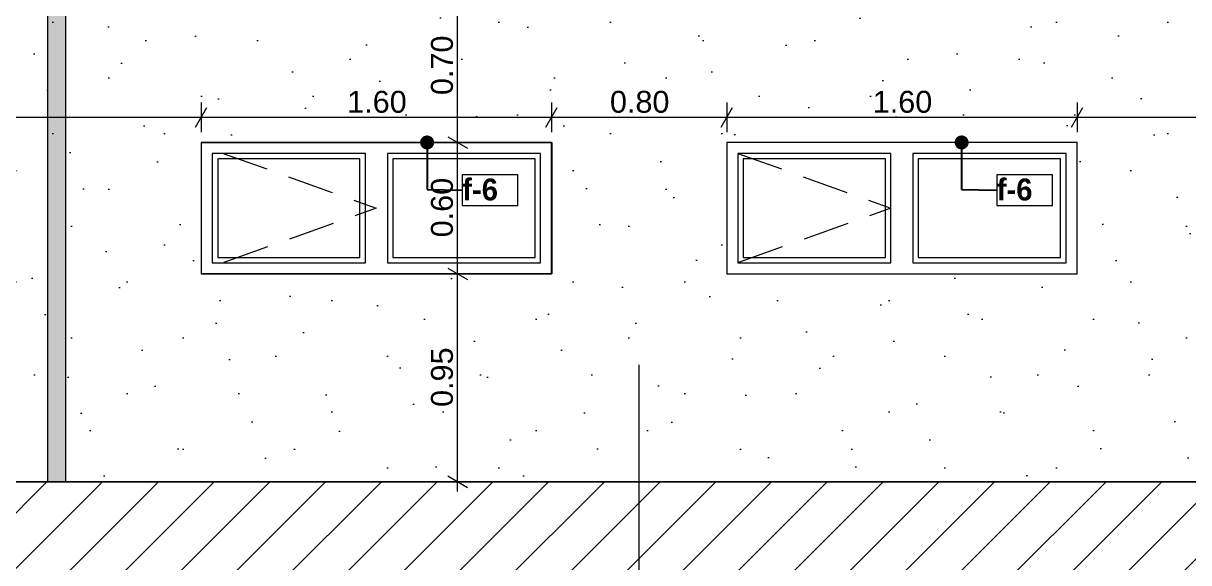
# Model space of a CAD drawing. Header units: millimetres. Extents: x 475206255 to 476720147, y 4620882299 to 4621447368.
# Drawn here: x 475417903 to 475423225, y 4621129925 to 4621132389 of the extents above; entities that cross this region are included whole.
import ezdxf

# ---------------------------------------------------------------- set-up
doc = ezdxf.new("R2010")
doc.units = ezdxf.units.MM
doc.header["$MEASUREMENT"] = 0
doc.set_wipeout_variables(frame=1)
doc.linetypes.add('Hidden Line', pattern=[317.5, 211.666667, -105.833333])
for name, color, linetype, lineweight in [('0_Pen_No__250_Pen_No__255', 255, 'Continuous', 0), ('0_Pen_No__250_Pen_No__7', 7, 'Continuous', 0), ('2D Drafting - General_Pen_No__7_Pen_No__250', 7, 'Continuous', 0), ('2D Drafting - General_Pen_No__7_Pen_No__7', 7, 'Continuous', 0), ('Dimensioning - General_Pen_No__142', 142, 'Continuous', 0), ('New_2D Drafting - General_Pen_No__4', 7, 'Continuous', 0), ('New_2D Drafting - General_Pen_No__42', 250, 'Continuous', 0), ('New_Annotation - Label_Pen_No__1', 1, 'Continuous', 0), ('New_Structural - Bearing_Pen_No__7', 7, 'Continuous', 0), ('Structural - Bearing_Pen_No__7', 7, 'Continuous', 0), ('zoma_Pen_No__142', 142, 'Continuous', 0), ('zoma_Pen_No__5_Pen_No__5_Pen_No__142', 142, 'Continuous', 0)]:
    doc.layers.add(name, color=color, linetype=linetype, lineweight=lineweight)
doc.layers.add('Dimensioning - General', color=7, linetype='Continuous')
doc.layers.add('zoma', color=7, linetype='Continuous')
doc.styles.add('GENERATED_STYLE_2', font='arial.ttf')
doc.styles.add('GENERATED_STYLE_5', font='')
doc.styles.get('GENERATED_STYLE_5').set_extended_font_data('Avaza', bold=True)
doc.dimstyles.new('GENERATED_STYLE__1', dxfattribs={"dimtxt": 100, "dimasz": 68.640772, "dimexe": 0.18, "dimexo": 0.0625, "dimgap": 0, "dimtad": 1, "dimlfac": 0.001, "dimzin": 0, "dimdsep": 46, "dimtxsty": 'GENERATED_STYLE_2', "dimblk": 'ARROWHEAD_2', "dimblk1": 'ARROWHEAD_2', "dimblk2": 'ARROWHEAD_2', "dimcen": 0.09, "dimse1": 1, "dimse2": 1, "dimclrd": 142, "dimclre": 142, "dimclrt": 142, "dimadec": 0, "dimazin": 0, "dimtfac": 1, "dimtdec": 4, "dimtmove": 0, "dimatfit": 3, "dimfxl": 1, "dimtolj": 1, "dimtzin": 0, "dimarcsym": 0})
doc.dimstyles.new('GENERATED_STYLE__18', dxfattribs={"dimtxt": 100, "dimasz": 68.640772, "dimexe": 0.18, "dimexo": 0.0625, "dimgap": 0, "dimtad": 1, "dimtih": 1, "dimtoh": 1, "dimlfac": 0.001, "dimzin": 0, "dimdsep": 46, "dimtxsty": 'GENERATED_STYLE_2', "dimblk": 'ARROWHEAD_2', "dimblk1": 'ARROWHEAD_2', "dimblk2": 'ARROWHEAD_2', "dimcen": 0.09, "dimse1": 1, "dimse2": 1, "dimclrd": 142, "dimclre": 142, "dimclrt": 142, "dimadec": 0, "dimazin": 0, "dimtfac": 1, "dimtdec": 4, "dimtmove": 0, "dimatfit": 3, "dimfxl": 1, "dimtolj": 1, "dimtzin": 0, "dimarcsym": 0})
doc.dimstyles.new('GENERATED_STYLE__3', dxfattribs={"dimtxt": 200, "dimasz": 64.421331, "dimexe": 0.18, "dimexo": 3, "dimgap": 0, "dimtad": 1, "dimtih": 1, "dimtoh": 1, "dimlfac": 0.001, "dimzin": 0, "dimdsep": 46, "dimtxsty": 'GENERATED_STYLE_2', "dimblk": 'ARROWHEAD_2', "dimblk1": 'ARROWHEAD_2', "dimblk2": 'ARROWHEAD_2', "dimcen": 0.09, "dimclrd": 142, "dimclre": 142, "dimclrt": 142, "dimadec": 0, "dimazin": 0, "dimtfac": 1, "dimtdec": 4, "dimtmove": 0, "dimatfit": 3, "dimfxl": 1, "dimtolj": 1, "dimtzin": 0, "dimarcsym": 0})
doc.dimstyles.new('GENERATED_STYLE__33', dxfattribs={"dimtxt": 0.18, "dimasz": 127.68, "dimexe": 0.18, "dimexo": 0.0625, "dimgap": 0, "dimtad": 0, "dimtih": 1, "dimtoh": 1, "dimdec": 4, "dimzin": 0, "dimdsep": 46, "dimcen": 0.09, "dimadec": 0, "dimazin": 0, "dimtfac": 1, "dimtdec": 4, "dimtmove": 0, "dimatfit": 3, "dimldrblk": 'ARROWHEAD_11', "dimfxl": 1, "dimtolj": 1, "dimtzin": 0, "dimarcsym": 0})

# ---------------------------------------------------------------- blocks, each defined once
blk = doc.blocks.new('*D522', base_point=(475826095.8, 4621095193.2))
at = {"layer": 'Dimensioning - General_Pen_No__142', "color": 142, "linetype": 'Continuous', "lineweight": 0, "transparency": 16777216}
for p, q in [((475422689.7, 4621131914.1), (475422741.8, 4621132004.5)), ((475422715.7, 4621132027), (475422715.7, 4621131891.6)), ((475424989.7, 4621131914.1), (475425041.8, 4621132004.5)), ((475425015.7, 4621132027), (475425015.7, 4621131891.6)), ((475425015.7, 4621131959.3), (475422715.7, 4621131959.3))]:
    blk.add_line(p, q, dxfattribs=at)
at = {"layer": 'Dimensioning - General_Pen_No__142', "color": 142, "lineweight": 0, "transparency": 16777216, "insert": (475423732.3, 4621131979.3), "char_height": 100, "attachment_point": 7, "style": 'GENERATED_STYLE_2'}
blk.add_mtext('\\A1;{\\pql;\\fArial|b0|i0|c204|p0;\\W1.000000;2.30}', dxfattribs=at)
blk = doc.blocks.new('ARROWHEAD_2')
at = {"color": 0, "linetype": 'Continuous', "lineweight": 0}
for p, q in [((0, 0), (-1, 0)), ((-0.378, -0.655), (0.378, 0.655))]:
    blk.add_line(p, q, dxfattribs=at)
blk = doc.blocks.new('*D523', base_point=(475826095.8, 4621095193.2))
at = {"layer": 'Dimensioning - General_Pen_No__142', "color": 142, "linetype": 'Continuous', "lineweight": 0, "transparency": 16777216}
for p, q in [((475421089.7, 4621131914.1), (475421141.8, 4621132004.5)), ((475421115.7, 4621132027), (475421115.7, 4621131891.6)), ((475422689.7, 4621131914.1), (475422741.8, 4621132004.5)), ((475422715.7, 4621132027), (475422715.7, 4621131891.6)), ((475422715.7, 4621131959.3), (475421115.7, 4621131959.3))]:
    blk.add_line(p, q, dxfattribs=at)
at = {"layer": 'Dimensioning - General_Pen_No__142', "color": 142, "lineweight": 0, "transparency": 16777216, "insert": (475421782.3, 4621131979.3), "char_height": 100, "attachment_point": 7, "style": 'GENERATED_STYLE_2'}
blk.add_mtext('\\A1;{\\pql;\\fArial|b0|i0|c204|p0;\\W1.000000;1.60}', dxfattribs=at)
blk = doc.blocks.new('*D524', base_point=(475826095.8, 4621095193.2))
at = {"layer": 'Dimensioning - General_Pen_No__142', "color": 142, "linetype": 'Continuous', "lineweight": 0, "transparency": 16777216}
for p, q in [((475420289.4, 4621131914.1), (475420341.6, 4621132004.5)), ((475420315.5, 4621132027), (475420315.5, 4621131891.6)), ((475421089.7, 4621131914.1), (475421141.8, 4621132004.5)), ((475421115.7, 4621132027), (475421115.7, 4621131891.6)), ((475421115.7, 4621131959.3), (475420315.5, 4621131959.3))]:
    blk.add_line(p, q, dxfattribs=at)
at = {"layer": 'Dimensioning - General_Pen_No__142', "color": 142, "lineweight": 0, "transparency": 16777216, "insert": (475420582.2, 4621131979.3), "char_height": 100, "attachment_point": 7, "style": 'GENERATED_STYLE_2'}
blk.add_mtext('\\A1;{\\pql;\\fArial|b0|i0|c204|p0;\\W1.000000;0.80}', dxfattribs=at)
blk = doc.blocks.new('*D525', base_point=(475826095.8, 4621095193.2))
at = {"layer": 'Dimensioning - General_Pen_No__142', "color": 142, "linetype": 'Continuous', "lineweight": 0, "transparency": 16777216}
for p, q in [((475418689.9, 4621131914.1), (475418742, 4621132004.5)), ((475418715.9, 4621132027), (475418715.9, 4621131891.6)), ((475420289.4, 4621131914.1), (475420341.6, 4621132004.5)), ((475420315.5, 4621132027), (475420315.5, 4621131891.6)), ((475420315.5, 4621131959.3), (475418715.9, 4621131959.3))]:
    blk.add_line(p, q, dxfattribs=at)
at = {"layer": 'Dimensioning - General_Pen_No__142', "color": 142, "lineweight": 0, "transparency": 16777216, "insert": (475419382.3, 4621131979.3), "char_height": 100, "attachment_point": 7, "style": 'GENERATED_STYLE_2'}
blk.add_mtext('\\A1;{\\pql;\\fArial|b0|i0|c204|p0;\\W1.000000;1.60}', dxfattribs=at)
blk = doc.blocks.new('*D526', base_point=(475826095.8, 4621095193.2))
at = {"layer": 'Dimensioning - General_Pen_No__142', "color": 142, "linetype": 'Continuous', "lineweight": 0, "transparency": 16777216}
for p, q in [((475416390.4, 4621131914.1), (475416442.6, 4621132004.5)), ((475416416.5, 4621132027), (475416416.5, 4621131891.6)), ((475418689.9, 4621131914.1), (475418742, 4621132004.5)), ((475418715.9, 4621132027), (475418715.9, 4621131891.6)), ((475418715.9, 4621131959.3), (475416416.5, 4621131959.3))]:
    blk.add_line(p, q, dxfattribs=at)
at = {"layer": 'Dimensioning - General_Pen_No__142', "color": 142, "lineweight": 0, "transparency": 16777216, "insert": (475417432.8, 4621131979.3), "char_height": 100, "attachment_point": 7, "style": 'GENERATED_STYLE_2'}
blk.add_mtext('\\A1;{\\pql;\\fArial|b0|i0|c204|p0;\\W1.000000;2.30}', dxfattribs=at)
blk = doc.blocks.new('*D544', base_point=(475826095.8, 4621095193.2))
at = {"layer": 'Dimensioning - General_Pen_No__142', "color": 142, "linetype": 'Continuous', "lineweight": 0, "transparency": 16777216}
for p, q in [((475424795.3, 4621131271), (475424885.6, 4621131218.9)), ((475424908.2, 4621131244.9), (475424772.7, 4621131244.9)), ((475424840.5, 4621130294.9), (475424840.5, 4621131244.9)), ((475424908.2, 4621130294.9), (475424772.7, 4621130294.9)), ((475424795.3, 4621130321), (475424885.6, 4621130268.8)), ((475424840.5, 4621130250.7), (475424840.5, 4621130294.9))]:
    blk.add_line(p, q, dxfattribs=at)
at = {"layer": 'Dimensioning - General_Pen_No__142', "color": 142, "lineweight": 0, "transparency": 16777216, "insert": (475424820.5, 4621130636.5), "char_height": 100, "attachment_point": 7, "rotation": 90, "style": 'GENERATED_STYLE_2'}
blk.add_mtext('\\A1;{\\pql;\\fArial|b0|i0|c204|p0;\\W1.000000;0.95}', dxfattribs=at)
blk = doc.blocks.new('*D545', base_point=(475826095.8, 4621095193.2))
at = {"layer": 'Dimensioning - General_Pen_No__142', "color": 142, "linetype": 'Continuous', "lineweight": 0, "transparency": 16777216}
for p, q in [((475424908.2, 4621131844.9), (475424772.7, 4621131844.9)), ((475424795.3, 4621131871), (475424885.6, 4621131818.9)), ((475424840.5, 4621131244.9), (475424840.5, 4621131844.9)), ((475424795.3, 4621131271), (475424885.6, 4621131218.9)), ((475424908.2, 4621131244.9), (475424772.7, 4621131244.9))]:
    blk.add_line(p, q, dxfattribs=at)
at = {"layer": 'Dimensioning - General_Pen_No__142', "color": 142, "lineweight": 0, "transparency": 16777216, "insert": (475424820.5, 4621131411.5), "char_height": 100, "attachment_point": 7, "rotation": 90, "style": 'GENERATED_STYLE_2'}
blk.add_mtext('\\A1;{\\pql;\\fArial|b0|i0|c204|p0;\\W1.000000;0.60}', dxfattribs=at)
blk = doc.blocks.new('*D546', base_point=(475826095.8, 4621095193.2))
at = {"layer": 'Dimensioning - General_Pen_No__142', "color": 142, "linetype": 'Continuous', "lineweight": 0, "transparency": 16777216}
for p, q in [((475424908.2, 4621132545), (475424772.7, 4621132545)), ((475424795.3, 4621132571.1), (475424885.6, 4621132518.9)), ((475424840.5, 4621131844.9), (475424840.5, 4621132545)), ((475424908.2, 4621131844.9), (475424772.7, 4621131844.9)), ((475424795.3, 4621131871), (475424885.6, 4621131818.9))]:
    blk.add_line(p, q, dxfattribs=at)
at = {"layer": 'Dimensioning - General_Pen_No__142', "color": 142, "lineweight": 0, "transparency": 16777216, "insert": (475424820.5, 4621132061.5), "char_height": 100, "attachment_point": 7, "rotation": 90, "style": 'GENERATED_STYLE_2'}
blk.add_mtext('\\A1;{\\pql;\\fArial|b0|i0|c204|p0;\\W1.000000;0.70}', dxfattribs=at)
blk = doc.blocks.new('*D1526', base_point=(475826095.8, 4621095193.2))
at = {"layer": 'zoma_Pen_No__142', "color": 142, "linetype": 'Continuous', "lineweight": 0, "transparency": 16777216}
for p, q in [((475414040.3, 4621126583.3), (475413991.4, 4621126498.5)), ((475414015.9, 4621126477.3), (475414015.9, 4621126604.5)), ((475420540.3, 4621126583.3), (475420491.4, 4621126498.5)), ((475420515.9, 4621126477.3), (475420515.9, 4621126604.5)), ((475414015.9, 4621126540.9), (475420515.9, 4621126540.9))]:
    blk.add_line(p, q, dxfattribs=at)
at = {"layer": 'zoma_Pen_No__142', "color": 142, "lineweight": 0, "transparency": 16777216, "char_height": 200, "attachment_point": 7, "style": 'GENERATED_STYLE_2'}
for s, insert in [('\\A1;{\\pql;\\fArial|b0|i0|c204|p0;\\W1.000000;6.50}', (475416998.9, 4621126580.9)), ('\\A1;{\\pql;\\fArial|b0|i0|c204|p0;\\W1.000000;0.40}', (475419957.5, 4621126580.9))]:
    blk.add_mtext(s, dxfattribs=dict(at, insert=insert))
blk = doc.blocks.new('*D1527', base_point=(475826095.8, 4621095193.2))
at = {"layer": 'zoma_Pen_No__142', "color": 142, "linetype": 'Continuous', "lineweight": 0, "transparency": 16777216}
for p, q in [((475420540.3, 4621126583.3), (475420491.4, 4621126498.5)), ((475420515.9, 4621126477.3), (475420515.9, 4621126604.5)), ((475420940.3, 4621126583.3), (475420891.4, 4621126498.5)), ((475420915.9, 4621126477.3), (475420915.9, 4621126604.5)), ((475420515.9, 4621126540.9), (475420915.9, 4621126540.9))]:
    blk.add_line(p, q, dxfattribs=at)
blk = doc.blocks.new('*D1528', base_point=(475826095.8, 4621095193.2))
at = {"layer": 'zoma_Pen_No__142', "color": 142, "linetype": 'Continuous', "lineweight": 0, "transparency": 16777216}
for p, q in [((475420940.3, 4621126583.3), (475420891.4, 4621126498.5)), ((475420915.9, 4621126477.3), (475420915.9, 4621126604.5)), ((475427440.3, 4621126583.3), (475427391.4, 4621126498.5)), ((475427415.9, 4621126477.3), (475427415.9, 4621126604.5)), ((475420915.9, 4621126540.9), (475427415.9, 4621126540.9))]:
    blk.add_line(p, q, dxfattribs=at)
at = {"layer": 'zoma_Pen_No__142', "color": 142, "lineweight": 0, "transparency": 16777216, "char_height": 200, "attachment_point": 7, "style": 'GENERATED_STYLE_2'}
for s, insert in [('\\A1;{\\pql;\\fArial|b0|i0|c204|p0;\\W1.000000;6.50}', (475423898.9, 4621126580.9)), ('\\A1;{\\pql;\\fArial|b0|i0|c204|p0;\\W1.000000;0.40}', (475426857.5, 4621126580.9))]:
    blk.add_mtext(s, dxfattribs=dict(at, insert=insert))
blk = doc.blocks.new('ARROWHEAD_11')
at = {"color": 0, "linetype": 'Continuous', "lineweight": 0}
blk.add_line((0, 0), (-1, 0), dxfattribs=at)
at = {"color": 0, "linetype": 'Continuous', "lineweight": 0, "const_width": 0.25, "flags": 128}
blk.add_lwpolyline([(-0.125, 0, 1), (0.125, 0, 1)], format="xyb", close=True, dxfattribs=at)
blk = doc.blocks.new('*D1857', base_point=(475826095.8, 4621095193.2))
at = {"layer": 'Dimensioning - General_Pen_No__142', "color": 142, "linetype": 'Continuous', "lineweight": 0, "transparency": 16777216}
for p, q in [((475419841.3, 4621131271), (475419931.6, 4621131218.9)), ((475419954.2, 4621131244.9), (475419818.7, 4621131244.9)), ((475419886.5, 4621130294.9), (475419886.5, 4621131244.9)), ((475419954.2, 4621130294.9), (475419818.7, 4621130294.9)), ((475419841.3, 4621130321), (475419931.6, 4621130268.8)), ((475419886.5, 4621130250.7), (475419886.5, 4621130294.9))]:
    blk.add_line(p, q, dxfattribs=at)
at = {"layer": 'Dimensioning - General_Pen_No__142', "color": 142, "lineweight": 0, "transparency": 16777216, "insert": (475419866.5, 4621130636.5), "char_height": 100, "attachment_point": 7, "rotation": 90, "style": 'GENERATED_STYLE_2'}
blk.add_mtext('\\A1;{\\pql;\\fArial|b0|i0|c204|p0;\\W1.000000;0.95}', dxfattribs=at)
blk = doc.blocks.new('*D1858', base_point=(475826095.8, 4621095193.2))
at = {"layer": 'Dimensioning - General_Pen_No__142', "color": 142, "linetype": 'Continuous', "lineweight": 0, "transparency": 16777216}
for p, q in [((475419954.2, 4621131844.9), (475419818.7, 4621131844.9)), ((475419841.3, 4621131871), (475419931.6, 4621131818.9)), ((475419886.5, 4621131244.9), (475419886.5, 4621131844.9)), ((475419841.3, 4621131271), (475419931.6, 4621131218.9)), ((475419954.2, 4621131244.9), (475419818.7, 4621131244.9))]:
    blk.add_line(p, q, dxfattribs=at)
at = {"layer": 'Dimensioning - General_Pen_No__142', "color": 142, "lineweight": 0, "transparency": 16777216, "insert": (475419866.5, 4621131411.5), "char_height": 100, "attachment_point": 7, "rotation": 90, "style": 'GENERATED_STYLE_2'}
blk.add_mtext('\\A1;{\\pql;\\fArial|b0|i0|c204|p0;\\W1.000000;0.60}', dxfattribs=at)
blk = doc.blocks.new('*D1859', base_point=(475826095.8, 4621095193.2))
at = {"layer": 'Dimensioning - General_Pen_No__142', "color": 142, "linetype": 'Continuous', "lineweight": 0, "transparency": 16777216}
for p, q in [((475419954.2, 4621132545), (475419818.7, 4621132545)), ((475419841.3, 4621132571.1), (475419931.6, 4621132518.9)), ((475419886.5, 4621131844.9), (475419886.5, 4621132545)), ((475419954.2, 4621131844.9), (475419818.7, 4621131844.9)), ((475419841.3, 4621131871), (475419931.6, 4621131818.9))]:
    blk.add_line(p, q, dxfattribs=at)
at = {"layer": 'Dimensioning - General_Pen_No__142', "color": 142, "lineweight": 0, "transparency": 16777216, "insert": (475419866.5, 4621132061.5), "char_height": 100, "attachment_point": 7, "rotation": 90, "style": 'GENERATED_STYLE_2'}
blk.add_mtext('\\A1;{\\pql;\\fArial|b0|i0|c204|p0;\\W1.000000;0.70}', dxfattribs=at)

msp = doc.modelspace()

# ---------------------------------------------------------------- hatches: boundary and pattern name
at = {"layer": '0_Pen_No__250_Pen_No__255', "linetype": 'Continuous', "lineweight": 0, "true_color": 0x3f3f3f}
msp.add_hatch(color=250, dxfattribs=at).paths.add_polyline_path([(475418016.092, 4621130294.884), (475418016.092, 4621135471.393), (475418096.091, 4621135471.393), (475418096.091, 4621130294.884)])
at = {"layer": '2D Drafting - General_Pen_No__7_Pen_No__7', "linetype": 'Continuous', "lineweight": 0}
h = msp.add_hatch(dxfattribs=at)
h.set_pattern_fill('MASONRY_BLOCK', style=0, pattern_type=2)
h.set_pattern_definition([(45, (475826095.76, 4621095193.19), (-127.27922, 127.27922), [])])
h.paths.add_polyline_path([(475361427.392, 4621127744.897), (475361427.392, 4621128294.846), (475365515.418, 4621128294.846), (475386516.064, 4621129294.846), (475407116.097, 4621130294.846), (475427816.465, 4621130294.917), (475433265.21, 4621130294.917), (475433265.21, 4621129744.897), (475427816.465, 4621129744.897), (475407119.697, 4621129744.291), (475386536.099, 4621128745.626), (475365515.418, 4621127744.897)])
at = {"layer": 'New_2D Drafting - General_Pen_No__42', "linetype": 'Continuous', "lineweight": 0}
h = msp.add_hatch(dxfattribs=at)
h.set_pattern_fill('CUT_STONE', color=250, style=0, pattern_type=2)
h.set_pattern_definition([(45, (475826095.76, 4621095993.2), (-254.55844, 254.55844), [0, -240, 0, -360]), (110, (475826895.76, 4621095993.2), (338.28934, 123.12725), [0, -176, 0, -304])])
h.paths.add_polyline_path([(475427816.469, 4621132444.942), (475427816.469, 4621130294.846), (475407116.097, 4621130294.846), (475407116.099, 4621132444.942), (475407516.099, 4621132444.942), (475407516.099, 4621132545), (475411316.099, 4621132545), (475411316.099, 4621132444.943), (475414016.7, 4621132444.943), (475414016.7, 4621132545), (475417816.7, 4621132545), (475417816.7, 4621132444.943), (475418016.521, 4621132444.943), (475418016.521, 4621132545), (475420516.521, 4621132545), (475420516.521, 4621132444.943)])
h.paths.add_polyline_path([(475426615.295, 4621131844.942), (475425015.723, 4621131844.942), (475425015.723, 4621131244.943), (475426615.295, 4621131244.943)], flags=0)
h.paths.add_polyline_path([(475421116.469, 4621131244.943), (475422716.041, 4621131244.943), (475422716.041, 4621131844.943), (475421116.469, 4621131844.943)], flags=0)
h.paths.add_polyline_path([(475420316.262, 4621131244.943), (475418716.69, 4621131244.943), (475418716.69, 4621131844.943), (475420316.262, 4621131844.943)], flags=0)
h.paths.add_polyline_path([(475416416.332, 4621131844.943), (475416416.332, 4621131244.943), (475414816.76, 4621131244.943), (475414816.76, 4621131844.943)], flags=0)
h.paths.add_polyline_path([(475413416.039, 4621131844.943), (475413416.039, 4621131244.943), (475411816.467, 4621131244.943), (475411816.467, 4621131844.943)], flags=0)
h.paths.add_polyline_path([(475408316.899, 4621131244.943), (475408316.899, 4621131844.943), (475409916.471, 4621131844.943), (475409916.471, 4621131244.943)], flags=0)

# ---------------------------------------------------------------- linework, layer by layer
at = {"layer": '0_Pen_No__250_Pen_No__7', "color": 7, "linetype": 'Continuous', "lineweight": 0, "flags": 128}
msp.add_lwpolyline([(475418016.092, 4621130294.884), (475418016.092, 4621135471.393), (475418096.091, 4621135471.393), (475418096.091, 4621130294.884)], close=True, dxfattribs=at)
at = {"layer": '2D Drafting - General_Pen_No__7_Pen_No__250', "color": 7, "linetype": 'Continuous', "lineweight": 0, "flags": 128}
msp.add_lwpolyline([(475361427.392, 4621127744.897), (475361427.392, 4621128294.846), (475365515.418, 4621128294.846), (475386516.064, 4621129294.846), (475407116.097, 4621130294.846), (475427816.465, 4621130294.917), (475433265.21, 4621130294.917), (475433265.21, 4621129744.897), (475427816.465, 4621129744.897), (475407119.697, 4621129744.291), (475386536.099, 4621128745.626), (475365515.418, 4621127744.897)], close=True, dxfattribs=at)
at = {"layer": '2D Drafting - General_Pen_No__7_Pen_No__7', "color": 7, "linetype": 'Hidden Line', "lineweight": 0, "flags": 128}
for points in [[(475418815.473, 4621131794.942), (475419515.259, 4621131544.942), (475418815.473, 4621131294.942)], [(475421165.725, 4621131794.942), (475421865.511, 4621131544.942), (475421165.725, 4621131294.942)]]:
    msp.add_lwpolyline(points, dxfattribs=at)
at = {"layer": 'New_2D Drafting - General_Pen_No__4', "color": 7, "linetype": 'Continuous', "lineweight": 0, "flags": 128}
for points in [[(475427816.469, 4621132444.942), (475427816.469, 4621130294.846), (475407116.097, 4621130294.846), (475407116.099, 4621132444.942), (475407516.099, 4621132444.942), (475407516.099, 4621132545), (475411316.099, 4621132545), (475411316.099, 4621132444.943), (475414016.7, 4621132444.943), (475414016.7, 4621132545), (475417816.7, 4621132545), (475417816.7, 4621132444.943), (475418016.521, 4621132444.943), (475418016.521, 4621132545), (475420516.521, 4621132545), (475420516.521, 4621132444.943)], [(475420316.262, 4621131244.943), (475418716.69, 4621131244.943), (475418716.69, 4621131844.943), (475420316.262, 4621131844.943)], [(475421116.469, 4621131244.943), (475422716.041, 4621131244.943), (475422716.041, 4621131844.943), (475421116.469, 4621131844.943)]]:
    msp.add_lwpolyline(points, close=True, dxfattribs=at)
at = {"layer": 'New_Structural - Bearing_Pen_No__7', "color": 7, "linetype": 'Continuous', "lineweight": 0}
for p, q in [((475418715.946, 4621131844.942), (475418715.946, 4621131244.942)), ((475420315.518, 4621131244.942), (475420315.518, 4621131844.942)), ((475421115.725, 4621131844.942), (475421115.725, 4621131244.942)), ((475422715.297, 4621131244.942), (475422715.297, 4621131844.942)), ((475418765.946, 4621131794.942), (475418765.946, 4621131294.942)), ((475419465.732, 4621131794.942), (475418765.946, 4621131794.942)), ((475419465.732, 4621131294.942), (475419465.732, 4621131794.942)), ((475419565.732, 4621131794.942), (475419565.732, 4621131294.942)), ((475420265.518, 4621131794.942), (475419565.732, 4621131794.942)), ((475420265.518, 4621131294.942), (475420265.518, 4621131794.942)), ((475421165.725, 4621131794.942), (475421165.725, 4621131294.942)), ((475421865.511, 4621131794.942), (475421165.725, 4621131794.942)), ((475421865.511, 4621131294.942), (475421865.511, 4621131794.942)), ((475421965.511, 4621131794.942), (475421965.511, 4621131294.942)), ((475422665.297, 4621131794.942), (475421965.511, 4621131794.942)), ((475422665.297, 4621131294.942), (475422665.297, 4621131794.942)), ((475418790.946, 4621131769.942), (475418790.946, 4621131319.942)), ((475419440.732, 4621131769.942), (475418790.946, 4621131769.942)), ((475419440.732, 4621131319.942), (475419440.732, 4621131769.942)), ((475419590.732, 4621131769.942), (475419590.732, 4621131319.942)), ((475420240.518, 4621131769.942), (475419590.732, 4621131769.942)), ((475420240.518, 4621131319.942), (475420240.518, 4621131769.942)), ((475421190.725, 4621131769.942), (475421190.725, 4621131319.942)), ((475421840.511, 4621131769.942), (475421190.725, 4621131769.942)), ((475421840.511, 4621131319.942), (475421840.511, 4621131769.942)), ((475421990.511, 4621131769.942), (475421990.511, 4621131319.942)), ((475422640.297, 4621131769.942), (475421990.511, 4621131769.942)), ((475422640.297, 4621131319.942), (475422640.297, 4621131769.942)), ((475418790.946, 4621131319.942), (475419440.732, 4621131319.942)), ((475419590.732, 4621131319.942), (475420240.518, 4621131319.942)), ((475421190.725, 4621131319.942), (475421840.511, 4621131319.942)), ((475421990.511, 4621131319.942), (475422640.297, 4621131319.942)), ((475418765.946, 4621131294.942), (475419465.732, 4621131294.942)), ((475419565.732, 4621131294.942), (475420265.518, 4621131294.942)), ((475421165.725, 4621131294.942), (475421865.511, 4621131294.942)), ((475421965.511, 4621131294.942), (475422665.297, 4621131294.942)), ((475418715.946, 4621131244.942), (475420315.518, 4621131244.942)), ((475421115.725, 4621131244.942), (475422715.297, 4621131244.942))]:
    msp.add_line(p, q, dxfattribs=at)
at = {"layer": 'Structural - Bearing_Pen_No__7', "color": 7, "linetype": 'Continuous', "lineweight": 0}
for p, q in [((475420315.518, 4621131844.942), (475418715.946, 4621131844.942)), ((475422715.297, 4621131844.942), (475421115.725, 4621131844.942))]:
    msp.add_line(p, q, dxfattribs=at)
at = {"layer": 'zoma_Pen_No__5_Pen_No__5_Pen_No__142', "color": 142, "linetype": 'Continuous', "lineweight": 0}
msp.add_line((475420714.971, 4621130828.213), (475420714.971, 4621124742.992), dxfattribs=at)

# ---------------------------------------------------------------- dimensions: what is measured, and where the dimension line sits
at = {"layer": 'Dimensioning - General', "color": 142, "linetype": 'Continuous', "lineweight": 0}
for base, p1, p2, picture, middle in [((475424840.477, 4621132544.994), (475364413.016, 4621131844.942), (475364762.763, 4621132544.994), '*D546', (475424770.477, 4621132190.966)), ((475419886.48, 4621132544.994), (475420073.934, 4621131844.942), (475419886.48, 4621132544.994), '*D1859', (475419816.48, 4621132190.966)), ((475424840.477, 4621131844.942), (475364413.016, 4621131244.942), (475364413.016, 4621131844.942), '*D545', (475424770.477, 4621131540.94)), ((475424840.477, 4621131244.942), (475424840.899, 4621130294.907), (475364413.016, 4621131244.942), '*D544', (475424770.477, 4621130765.923)), ((475419886.48, 4621131244.942), (475419886.48, 4621130294.89), (475420073.934, 4621131244.942), '*D1857', (475419816.48, 4621130765.914))]:
    dim = msp.add_linear_dim(base=base, p1=p1, p2=p2, angle=90, dimstyle='GENERATED_STYLE__1', dxfattribs=at)
    dim.commit()
    dim.dimension.update_dxf_attribs({"geometry": picture, "text_midpoint": middle, "dimtype": 160, "text_rotation": 90})
for base, p1, p2, picture, middle in [((475416416.483, 4621131959.297), (475418715.946, 4621131844.942), (475416416.483, 4621131844.942), '*D526', (475417562.212, 4621132029.297)), ((475418715.946, 4621131959.297), (475420315.518, 4621131844.942), (475418715.946, 4621131844.942), '*D525', (475419511.73, 4621132029.297)), ((475420315.518, 4621131959.297), (475421115.725, 4621131814.788), (475420315.518, 4621131844.942), '*D524', (475420711.62, 4621132029.297)), ((475421115.725, 4621131959.297), (475422715.727, 4621131544.942), (475421115.725, 4621131814.788), '*D523', (475421911.724, 4621132029.297)), ((475422715.727, 4621131959.297), (475425015.723, 4621131844.942), (475422715.727, 4621131544.942), '*D522', (475423861.723, 4621132029.297))]:
    dim = msp.add_linear_dim(base=base, p1=p1, p2=p2, angle=180, dimstyle='GENERATED_STYLE__18', dxfattribs=at)
    dim.commit()
    dim.dimension.update_dxf_attribs({"geometry": picture, "text_midpoint": middle, "dimtype": 160})
at = {"layer": 'zoma', "color": 142, "linetype": 'Continuous', "lineweight": 0}
for base, p1, p2, picture, middle in [((475420515.86, 4621126540.885), (475414015.86, 4621179106.55), (475420515.86, 4621178706.557), '*D1526', (475417257.856, 4621126680.885)), ((475420915.86, 4621126540.885), (475420515.86, 4621178706.557), (475420915.86, 4621179106.55), '*D1527', (475420216.439, 4621126680.885)), ((475427415.86, 4621126540.885), (475420915.86, 4621179106.55), (475427415.86, 4621178706.55), '*D1528', (475424157.856, 4621126680.885))]:
    dim = msp.add_linear_dim(base=base, p1=p1, p2=p2, dimstyle='GENERATED_STYLE__3', dxfattribs=at)
    dim.commit()
    dim.dimension.update_dxf_attribs({"geometry": picture, "text_midpoint": middle, "dimtype": 160})

# ---------------------------------------------------------------- next in the draw order: wipeouts: each hides what was drawn before it
at = {"color": 1, "linetype": 'Continuous', "lineweight": 0, "ltscale": 23227613720.34557}
msp.add_wipeout([(475419907.629, 4621131556.162), (475420161.747, 4621131556.162), (475420161.747, 4621131697.339), (475419907.629, 4621131697.339)], dxfattribs=at).dxf.layer = 'New_Annotation - Label_Pen_No__1'
at = {"color": 1, "linetype": 'Continuous', "lineweight": 0, "ltscale": 23227614969.37622}
msp.add_wipeout([(475422348.58, 4621131556.162), (475422602.698, 4621131556.162), (475422602.698, 4621131697.339), (475422348.58, 4621131697.339)], dxfattribs=at).dxf.layer = 'New_Annotation - Label_Pen_No__1'

# ---------------------------------------------------------------- next in the draw order: linework, layer by layer
at = {"layer": 'New_Annotation - Label_Pen_No__1', "color": 1, "linetype": 'Continuous', "lineweight": 0, "flags": 128}
for points in [[(475419907.629, 4621131556.162), (475420161.747, 4621131556.162), (475420161.747, 4621131697.339), (475419907.629, 4621131697.339), (475419907.629, 4621131556.162)], [(475422348.58, 4621131556.162), (475422602.698, 4621131556.162), (475422602.698, 4621131697.339), (475422348.58, 4621131697.339), (475422348.58, 4621131556.162)]]:
    msp.add_lwpolyline(points, close=True, dxfattribs=at)

# ---------------------------------------------------------------- next in the draw order: texts
at = {"layer": 'New_Annotation - Label_Pen_No__1', "color": 1, "linetype": 'Continuous', "lineweight": 0, "char_height": 100, "attachment_point": 4, "style": 'GENERATED_STYLE_5'}
for insert in [(475419907.629, 4621131629.221), (475422348.58, 4621131629.221)]:
    msp.add_mtext('\\A1;{\\pql;\\fAvaza|b1|i0|c0|p0;\\W1.000000;f-\\fAvaza|b1|i0|c0|p0;\\W1.000000;6}', dxfattribs=dict(at, insert=insert))

# ---------------------------------------------------------------- next in the draw order: dimensions: what is measured, and where the dimension line sits
at = {"layer": 'Dimensioning - General', "color": 142, "linetype": 'Continuous', "lineweight": 0}
dim = msp.add_linear_dim(base=(475419886.48, 4621131844.942), p1=(475420073.934, 4621131244.942), p2=(475420073.934, 4621131844.942), angle=90, dimstyle='GENERATED_STYLE__1', dxfattribs=at)
dim.commit()
dim.dimension.update_dxf_attribs({"geometry": '*D1858', "text_midpoint": (475419816.48, 4621131540.94), "dimtype": 160, "text_rotation": 90})

# ---------------------------------------------------------------- next in the draw order: leaders
at = {"layer": 'New_Annotation - Label_Pen_No__1', "color": 1, "linetype": 'Continuous', "lineweight": 0, "annotation_type": 0, "has_hookline": 1, "hookline_direction": 0, "text_width": 269.112}
for points in [[(475419747.345, 4621131844.942), (475419747.345, 4621131629.221), (475419907.629, 4621131626.75)], [(475422188.296, 4621131844.942), (475422188.296, 4621131629.221), (475422348.58, 4621131626.75)]]:
    msp.add_leader(points, dimstyle='GENERATED_STYLE__33', dxfattribs=at)

doc.saveas('drawing.dxf')
